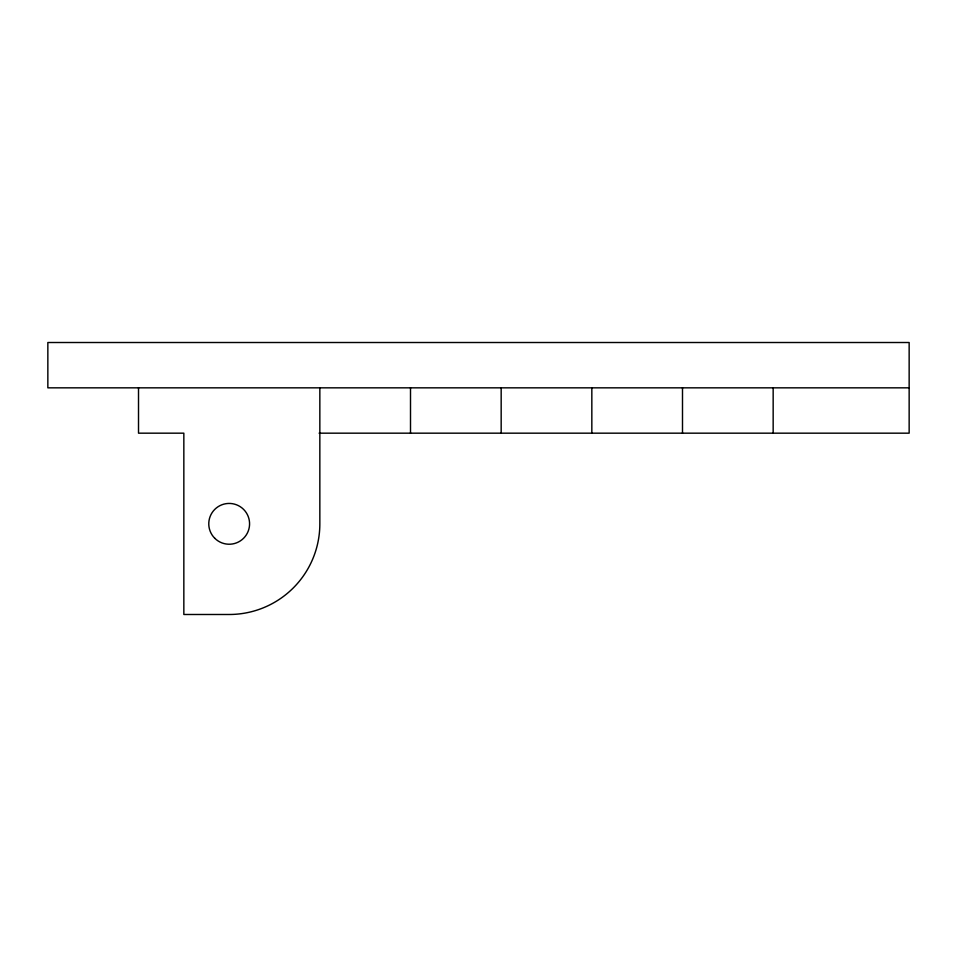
<?xml version="1.0" encoding="UTF-8"?>
<svg xmlns="http://www.w3.org/2000/svg" width="957" height="957" viewBox="0 0 957 957"><rect width="100%" height="100%" fill="white"/><g stroke="black" fill="none" stroke-linecap="round" stroke-linejoin="round"><path stroke-width="1.44" d="M909.15 387.836L47.85 387.836L47.85 342.51L909.15 342.51L909.15 433.174L319.088 433.174M773.16 387.836L773.16 433.174M682.497 387.836L682.497 433.174M591.833 387.836L591.833 433.174M501.169 387.836L501.169 433.174M410.505 387.836L410.505 433.174M319.841 387.836L319.841 523.826A90.664 90.664 0 0 1 229.178 614.49L183.84 614.49L183.84 433.174L138.514 433.174L138.514 387.836M214.751 538.253A20.396 20.396 0 0 0 248.88 529.113A20.396 20.396 0 0 0 223.902 504.124A20.396 20.396 0 0 0 214.751 538.253"/></g></svg>
